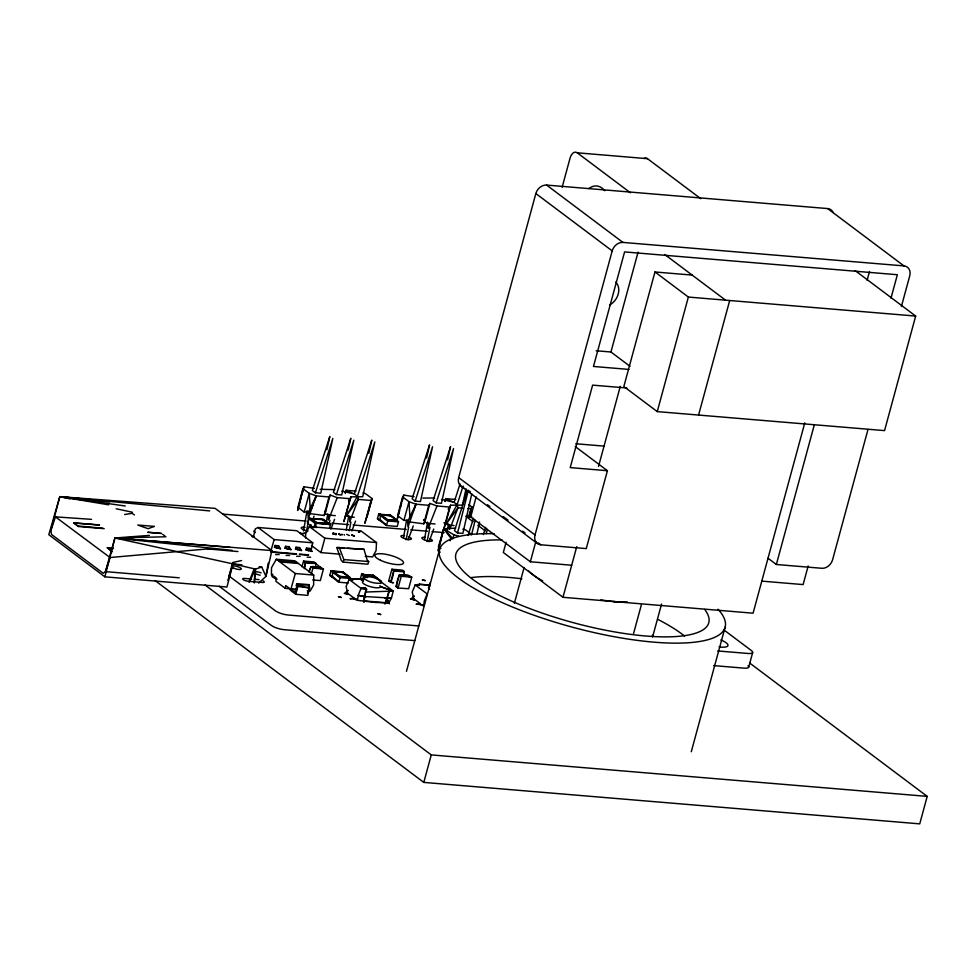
<?xml version="1.0" encoding="UTF-8"?>
<svg xmlns="http://www.w3.org/2000/svg" width="976" height="976" viewBox="0 0 976 976"><rect width="100%" height="100%" fill="white"/><g stroke="black" fill="none" stroke-linecap="round" stroke-linejoin="round"><path stroke-width="1.46" d="M295.496 589.248L285.334 588.394L275.891 581.306L276.208 578.475L271.401 574.718L271.523 567.678L276.306 559.26L294.85 560.81L313.723 575.059L313.625 584.978L310.222 590.968L307.245 590.724M389.363 591.114L390.144 589.907L393.243 591.09L391.425 598.154L388.704 602.948L375.272 602.448L357.509 600.362L353.885 598.935L354.105 598.105L348.139 593.628L344.272 593.298L347.92 594.457L348.139 593.628M345.748 515.56L349.872 516.853L349.725 521.843L358.241 499.395L357.423 496.296L374.821 441.933L362.718 496.735L350.835 496.857L343.869 521.513L350.835 496.857M449.485 528.931L449.594 525.198L445.483 523.892L443.592 529.858L449.704 507.044L450.558 505.202L462.441 505.08L466.04 488.781M384.947 598.215L391.425 598.154L364.268 596.482L363.914 602.29L365.963 589.297L364.658 588.723M305.561 537.983L305.744 533.518L309.368 526.589L360.998 530.92L376.516 542.546L376.089 550.513L372.637 556.918L365.244 556.296M331.45 576.67L332.389 576.279L332.682 570.972L331.023 570.826L329.778 575.413L338.843 582.221L348.237 583.001M379.115 519.976L380.067 519.586L380.359 514.291L378.688 514.145L377.444 518.72L386.508 525.539L397.256 526.43L398.501 521.855L397.086 520.781M254.285 582.733L255.065 569.203M315.834 564.97L315.931 563.335L314.04 561.944L303.573 561.066L301.974 566.824M404.174 573.168L404.271 571.521L402.38 570.13L391.901 569.252L388.704 580.769L392.852 582.818M337.245 497.638L330.144 495.064L328.973 496.943L316.248 495.881L308.282 518.537L307.879 513.339L324.093 515.487L325.106 513.791L328.875 515.096L328.448 519.988L337.245 497.638L349.969 498.699M436.967 505.971L429.867 503.396L428.708 505.287L415.971 504.226L408.005 526.881L407.602 521.684L423.816 523.819L424.828 522.123L428.598 523.441L428.183 528.321L436.967 505.971L449.704 507.044M254.333 582.721L255.541 569.106L261.727 567.032L265.972 576.377L258.701 583.075M335.829 534.055L335 533.726L335.939 533.811M396.207 586.491L399.391 574.888L408.419 575.389L411.75 577.17L408.676 588.723L398.208 588.028L396.207 586.491L398.208 588.028M285.334 588.394L285.651 585.563L290.872 589.345L296.826 589.846M366.561 590.09L366.598 589.455L364.085 597.41M357.509 600.362L358.18 595.384L361.047 588.406L364.804 587.808M389.278 592.054L389.351 591.175L384.873 604.022L386.996 598.386L389.387 603.827L386.789 599.264L388.851 591.212L393.243 591.09L381.323 582.135M328.497 524.344L322.385 519.317L310.722 518.72L317.017 523.014L328.497 524.344L322.385 519.317L310.722 518.72M268.193 563.152L265.972 576.377L271.901 550.586L215.086 508.35L59.792 496.662L48.8 534.714L104.883 576.84L226.957 587.027L233.032 563.896L241.914 564.823M303.499 530.956L307.05 510.643M326.521 521.099L327.79 513.84M346.248 530.114L348.786 515.596M403.478 537.837L406.516 520.428M424.475 539.594L427.512 522.184M447.496 529.736L448.509 523.941M303.573 561.066L305.403 562.444L304.378 567.751M391.901 569.252L393.743 570.643L390.632 582.379M306.403 531.493L308.941 518.622M329.095 524.673L329.937 520.379M349.237 530.712L350.933 522.136M406.126 539.826L408.663 526.967M427.122 541.582L429.952 527.296M290.872 589.345L295.289 573.522L276.306 559.26M311.002 550.915L312.759 542.815L296.826 530.724L258.042 527.491L255.297 528.833L253.37 537.3M429.989 583.819L430.27 582.513M326.862 449.79L329.827 436.565L312.381 490.489L315.431 492.782L320.726 493.234L332.828 438.431L315.431 492.782M340.148 554.197L320.945 552.599L324.849 538.227L309.368 526.589M348.188 450.07L350.823 438.322L333.377 492.246L336.427 494.539L341.722 494.991L353.824 440.188L336.427 494.539M368.855 453.303L371.807 440.078L354.373 494.002L357.423 496.296L346.578 515.621L358.241 499.395L370.965 500.456L372.234 498.651L364.853 523.27L370.965 500.456M426.597 458.122L429.55 444.897L412.104 498.834L415.166 501.127L420.449 501.566L432.551 446.764L415.166 501.127M447.594 459.879L450.546 446.654L433.1 500.59L436.162 502.884L441.445 503.323L453.547 448.521L436.162 502.884M471.762 493.856L462.868 533.433L457.573 532.981L454.523 530.688L467.406 490.55M476.959 533.738L479.606 522.014M455.682 528.162L443.714 528.772L439.383 546.414L438.468 546.719L440.847 548.5M272.731 574.169L272.084 576.706L276.672 579.268M457.573 532.981L468.236 490.757M471.53 534.811L475.214 520.245M486.231 533.713L487.329 529.346M337.171 580.964L338.843 582.221L340.319 576.706L332.682 570.972L331.023 570.826L340.087 577.633L350.823 578.536L349.408 577.475M384.837 524.283L386.508 525.539L387.997 520.025L380.359 514.291L378.688 514.145L387.753 520.952L398.501 521.855L389.436 515.035L390.156 515.584M104.883 576.84L114.912 537.996L149.352 535.397M366.988 517.317L371.819 498.614M468.944 517.024L471.969 506.995L469.139 517.036M215.171 549.098L207.705 548.915L109.995 557.528L105.445 571.631L103.261 573.315L51.533 534.458L50.837 530.627L59.792 496.662L209.694 510.912M324.093 515.487L328.973 496.943M342.954 572.619L332.316 571.363L339.038 576.23L349.737 577.28L343.088 572.143L332.316 571.363L338.892 576.743L349.737 577.28L343.088 572.143M373.686 575.511L380.335 580.647L373.686 575.511L362.913 574.73L366.207 577.414M390.632 515.938L379.981 514.669L386.703 519.549L397.415 520.586L390.754 515.462L379.981 514.669L386.569 520.062L397.415 520.586L390.754 515.462M423.816 523.819L428.708 505.287M314.333 488.378L304.134 486.78L302.865 488.586L297.9 507.3L304.17 512.083L310.356 511.485M414.056 496.723L403.857 495.113L402.588 496.918L397.622 515.645L403.905 520.415L408.846 519.94M309.526 570.167L311.051 566.702L312.845 566.544L320.079 567.202L323.422 568.984L320.348 580.537L312.686 580.037M458.72 536.105L453.889 534.811L443.714 528.772L437.882 550.647L440.249 552.184M325.106 513.791L330.144 495.064M424.828 522.123L429.867 503.396M468.407 517.353L471.554 506.959M104.2 528.663L78.556 526.515L73.773 522.916L99.454 524.929M107.421 547.646L112.081 551.696L107.421 547.646L113.448 548.183M228.909 576.316L232.666 562.518L241.548 560.553M274.5 547.304L275 545.474L278.55 545.767L280.49 548.78L274.5 547.304L276.867 547.499M278.55 545.767L278.062 547.597L280.49 548.78M285.004 548.183L285.492 546.353L289.055 546.645L290.982 549.659L285.004 548.183L287.371 548.378M289.055 546.645L288.554 548.475L290.982 549.659M304.17 512.083L309.27 493.368L302.865 488.586M295.496 549.061L295.996 547.219L299.547 547.524L301.486 550.537L295.496 549.061L297.863 549.256M299.547 547.524L299.046 549.354L301.486 550.537M310.014 518.195L308.648 518.549L307.403 523.124L313.613 527.784L315.736 522.489L328.961 523.6L330.559 524.515L329.62 527.955M306 549.939L306.488 548.097L310.051 548.402L311.978 551.416L306 549.939L308.367 550.135M316.212 522.843L314.858 523.209L308.648 518.549L310.49 518.549M310.051 548.402L309.551 550.232L311.978 551.416M316.029 527.674L315.736 522.489M308.648 518.549L324.361 519.854L323.239 519.293L330.559 524.515L314.858 523.209M311.368 573.876L312.942 568.093L311.051 566.702M329.449 523.953L330.559 524.515M334.792 533.689L336.159 533.701L334.817 533.591M338.001 581.037L332.389 576.279M339.489 576.645L340.319 576.706L339.489 576.645L340.087 577.633M342.478 572.265L341.759 571.729L350.823 578.536M362.645 580.476L360.376 578.78L361.62 574.193L373.088 575.633M362.047 580.037L362.999 579.646L363.292 574.339L361.62 574.193L366.159 577.597M385.666 524.344L380.067 519.586M387.167 519.952L387.997 520.025L387.167 519.952L387.753 520.952M380.713 581.367L380.018 580.842M403.905 520.415L409.005 501.701L402.588 496.918M414.056 599.984L414.275 599.154L410.408 598.837L414.056 599.984L412.226 591.956L415.251 584.978L419.277 584.307M414.275 599.154L420.241 603.632L420.022 604.461L423.645 605.889L424.316 600.923L427.183 593.933L415.251 584.978L419.509 585.368M445.483 523.892L450.558 505.202M463.722 487.353A9.858 7.857 -53.1 0 1 458.671 477.593L535.848 193.541A9.858 7.857 -53.1 0 1 546.609 185.074L827.636 208.571A9.858 7.857 -53.1 0 1 833.138 212.487M406.467 671.329L439.529 549.647M450.082 540.789L450.814 538.093L443.714 528.772L438.468 546.719M450.814 538.093L452.852 538.642L453.889 534.811M476.154 496.93L470.713 516.975L530.346 561.773L571.68 565.226M562.127 187.307L569.984 158.393A9.858 5.331 -85.2 0 1 577.243 152.805L647.503 158.685L700.744 198.665M749.69 663.046L927.2 796.379L919.734 823.866L423.791 782.398L431.258 754.912L205.119 585.039M506.093 542.302L503.323 552.501L562.969 597.3L753.082 613.196L804.785 422.876M514.376 603.314L524.112 567.52M575.206 446.52L607.414 470.713L586.259 548.597L540.789 544.791A9.858 7.857 -53.1 0 1 535.019 534.933L612.196 250.881A9.858 7.857 -53.1 0 1 622.944 242.414L903.983 265.911A9.858 7.857 -53.1 0 1 909.754 275.769L901.397 306.513M530.346 561.773L535.8 541.729M630.032 366.329L610.939 351.994L638.072 252.137M562.969 597.3L576.743 546.621M598.495 466.516L620.285 386.337M692.167 275.086L654.969 271.975L623.847 386.52L657.251 411.604L884.549 430.611L915.671 316.065L855.171 270.62M657.251 411.604L688.361 297.058L654.969 271.975M633.558 633.57L641.33 604.937M698.572 415.056L729.694 300.523M661.557 604.046L652.602 636.974A29.585 8.003 15.2 0 0 652.346 635.242M691.276 751.752L725.144 627.129M867.981 429.501L832.577 559.821A9.858 7.857 -53.1 0 1 821.829 568.288L776.359 564.494L814.338 424.731M748.69 667.206L752.679 652.541M867.115 280.307L869.506 271.487M808.177 565.97L803.114 584.587L761.792 581.123M890.978 298.217L897.359 274.732L624.591 251.918L593.469 366.464L628.898 369.416M295.704 594.299L298.119 585.49L296.911 583.648L296.143 585.637L296.789 586.308L309.563 588.016L307.794 595.384L295.704 594.299L290.177 590.065L295.228 591.993L296.789 586.308M398.11 587.845L401.27 576.291L399.391 574.888M301.059 497.943L297.595 510.509L303.28 488.622M301.828 495.149L304.134 486.78M345.345 493.087L346.126 490.294L356.02 491.123M399.623 510.472L397.317 518.854L403.003 496.955M400.392 507.679L401.551 503.494M402.319 500.7L403.857 495.113M445.08 501.42L445.849 498.626L455.743 499.456M345.333 493.087L346.126 490.294L354.373 494.002L341.807 491.074M445.056 501.432L445.849 498.626L454.096 502.347L457.146 504.641L457.964 507.727L449.985 528.785M258.042 527.491L274.146 539.582L270.694 551.684L296.472 553.831M338.574 533.957L339.38 534.226L338.757 534.067M368.684 561.542L367.903 564.189L343.162 562.127L341.307 560.48L336.793 547.536L363.975 549.329L367.232 560.261L368.684 561.542L343.906 559.602L339.16 547.231M343.162 562.127L343.906 559.602M227.847 580.452L233.032 563.896L255.541 569.106L249.27 582.184M463.1 486.036L457.146 504.641L446.3 523.966L457.964 507.727L462.209 508.081M468.029 535.495L473.543 518.293M483.364 534.567L485.658 527.394M460.062 483.889L454.096 502.347L441.53 499.419M352.739 579.756L353.3 578.841M50.837 530.627L55.449 516.865L91.561 519.354M309.892 527.418L310.941 524.6M313.028 518.964L314.077 516.145M330.888 529.175L334.548 519.317M351.885 530.932L355.545 521.074M408.053 539.984L413.275 525.893M429.037 541.741L433.747 529.065M311.429 508.642L313.04 504.385M314.101 501.554L316.248 495.881L309.27 493.368L310.27 509.972M413.836 509.887L415.971 504.226L409.005 501.701L409.993 518.305M249.026 581.757L254.114 569.032M307.428 592.993L309.563 588.016L309.099 584.661L296.911 583.648M353.141 578.768L363.743 579.646L353.336 578.756L349.115 579.439L346.102 586.43L347.92 594.457M365.927 589.028L361.047 588.406L349.115 579.439L353.031 579.72L353.239 578.914M307.879 513.339L316.248 495.881M407.602 521.684L415.971 504.226M388.875 591.163L393.243 591.09L380.494 586.625L389.924 589.919M324.715 511.997L325.313 511.534M423.938 520.306L425.036 519.866M332.889 533.762L333.853 534.25L332.95 534.067M348.7 500.737L350.591 498.492M448.423 509.069L450.314 506.825M348.481 500.822L350.445 498.553M448.204 509.155L450.168 506.886M347.724 590.456L346.004 592.371L348.042 590.529M413.848 595.982L412.14 597.898L414.178 596.055M342.222 534.958L341.405 534.628L341.966 534.25M424.67 519.537L423.596 520.403L424.67 519.537L425.158 520.293M344.089 534.519L344.455 535.141M340.38 534.897L339.38 534.458L340.6 534.787M306.586 532.079L301.828 534.153L300.291 533.177L303.939 533.64M353.946 535.702L351.592 534.885L352.409 535.324M124.672 514.498L132.053 513.352L134.444 514.962M354.105 598.105L349.994 598.703L356.46 599.166L353.885 598.935M420.241 603.632L416.13 604.229L422.596 604.693M419.168 585.246L415.251 584.978M419.473 584.282L429.879 585.161L419.46 584.319M365.475 592.054L388.851 591.212M165.944 536.776L114.912 537.996L105.445 571.631L179.23 577.804M364.512 596.665L358.18 595.384L366.183 596.641M334.902 489.635L320.165 489.293M422.803 498.089L434.625 497.967M279.112 560.822L296.582 562.286M280.551 561.993L298.131 563.457M363.975 549.329L347.261 548.268M275.647 554.551L279.148 554.575M286.139 555.429L289.652 555.454M296.643 556.308L300.144 556.332M307.135 557.186L310.649 557.211M396.268 586.625L397.33 586.649M315.931 563.335L305.403 562.444M404.271 571.521L393.743 570.643M352.69 579.732L349.115 579.439M324.544 512.119L325.606 511.558M424.267 520.464L425.341 519.891M336.793 547.536L344.272 548.061M328.57 523.831L317.017 523.014L310.905 518.244M615.905 601.728L613.379 601.521M271.901 550.586L114.912 537.996L233.032 563.896M229.714 547.304L114.912 537.996L232.117 550.354M688.361 297.058L915.671 316.065M596.19 350.762L610.939 351.994M626.848 387.997L592.627 385.13L570.216 467.602L607.414 470.713M575.779 443.751L604.046 446.105M467.87 508.557L470.688 508.801M471.811 516.755L465.784 516.255L472.994 521.672M378.688 514.145L390.278 515.121M328.875 515.096L335.341 515.645M349.872 516.853L354.312 517.231M428.598 523.441L435.064 523.978M449.594 525.198L454.035 525.564M222.626 514.084L306.086 521.062M331.877 523.221L348.566 524.612M353.117 525.003L406.223 529.443M410.774 529.822L427.464 531.212M432.014 531.591L444.153 532.615M334.085 533.274L332.804 533.164L334.292 534.287M349.384 535.543L346.7 534.323M324.849 538.227L376.516 542.546M99.418 525.064L73.773 522.916L78.556 526.515M274.146 539.582L312.759 542.815M147.949 532.323L161.528 533.457L147.974 532.249M299.51 554.087L308.611 554.844M271.157 552.123L296.533 554.246M299.425 554.49L308.355 555.234M107.299 548.109L113.326 548.61M401.27 576.291L411.75 577.17M331.023 570.826L342.6 571.802M295.289 573.522L313.723 575.059M390.571 582.257L388.704 580.769M251.576 579.012L244.561 578.426A3.941 1.074 15.2 0 0 243.158 579.573A3.941 1.074 15.2 0 0 248.38 581.293L262.422 582.465A3.941 1.074 15.2 0 0 263.069 580.854M254.394 579.244L258.603 579.598A3.941 1.074 15.2 0 1 259.079 579.646M361.047 588.406L364.548 588.699M363.45 600.85L388.704 602.948M418.753 625.958L288.262 615.039A9.736 2.635 15.2 0 1 275.391 610.817L229.25 576.157M717.653 650.943L748.006 653.481A9.736 2.635 15.2 0 0 751.459 650.626L723.521 629.642M414.776 640.61L284.284 629.703A9.736 2.635 15.2 0 1 271.413 625.482L219.185 586.259M713.676 665.608L744.017 668.145A9.736 2.635 15.2 0 0 748.031 665.766M431.258 754.912L927.2 796.379M312.942 568.093L323.422 568.984M207.705 548.915L237.937 551.55M78.678 526.064L102.785 528.211M443.848 522.794L446.874 523.075M373.21 575.169L372.368 575.096L381.433 581.903L380.847 580.903M361.62 574.193L363.292 574.339L367.647 577.621M109.544 501.993L59.792 496.662L70.174 498.895M364.377 587.747L365.146 587.869M373.564 575.986L362.913 574.73L366.281 577.17M252.015 536.568L254.285 536.849M259.14 566.702L261.727 567.032M320.933 568.91A22.058 11.944 -85.2 0 1 321.311 568.044L315.516 563.408A22.058 5.966 15.2 0 1 305.927 562.615L305.39 563.03A22.058 11.944 -85.2 0 1 304.317 568.63M125.294 506.007L59.792 496.662L108.641 504.812M339.392 533.86L339.685 533.933M116.168 508.752L132.48 512.254M364.987 587.833L366.5 588.979M462.795 529.126L465.54 529.858L470.286 533.421M363.011 492.856L365.78 493.856L372.234 498.651M377.444 518.72L379.945 520.049M360.376 578.78L362.877 580.098M329.778 575.413L332.267 576.731M321.238 567.654L321.019 567.544A22.058 5.966 15.2 0 0 311.429 566.739L310.893 567.166A22.058 11.944 -85.2 0 0 309.087 572.204M468.736 504.592L471.969 506.995M55.449 516.865L109.995 557.528M460.928 486.109L537.276 543.449M311.405 545.438L320.945 552.599M827.636 208.571L903.983 265.911M577.243 152.805L630.484 192.797M664.729 254.48L725.558 300.169M546.609 185.074L622.944 242.414M535.848 193.541L612.196 250.881M768.014 558.223L776.359 564.494M458.671 477.593L535.019 534.933M468.09 490.184L470.505 492.002M487.475 504.751L489.903 506.568M503.226 516.572L508.081 520.22M522.611 531.139L525.039 532.957M538.374 542.973L540.789 544.791M477.801 525.283L485.34 530.944M333.194 533.201L334.866 534.458M162.724 534.36L165.127 536.153M155.086 580.574L423.791 782.398M366.012 588.272L366.549 589.126M274.293 576.438L276.94 579.049M253.748 531.078L255.175 532.579M443.714 528.772L452.852 538.642M315.675 563.469L315.809 563.908A22.058 11.944 -85.2 0 1 315.663 564.958M306.488 548.097L308.379 550.854M295.996 547.219L297.875 549.976M285.492 546.353L287.383 549.098M275 545.474L276.891 548.219M324.935 511.192L325.435 511.961M588.784 188.624A32.062 17.348 -85.2 0 1 604.803 190.747M643.94 158.478A9.858 5.331 -85.2 0 1 647.503 158.685M615.746 282.064A14.799 11.785 -53.1 0 1 609.5 305.073M627.422 601.972A61.659 16.69 15.2 0 1 600.887 599.85M542.656 580.866A61.659 16.69 15.2 0 1 528.614 570.936M397.378 586.466A22.07 5.966 15.2 0 0 396.634 586.478L396.341 585.99A22.07 11.944 -85.2 0 1 399.233 575.364L399.77 574.937A22.07 5.966 15.2 0 1 409.359 575.742L409.639 576.23A22.07 11.944 -85.2 0 0 409.261 577.097M393.548 582.721A22.058 5.966 15.2 0 1 391.132 582.355L390.839 581.855A22.058 11.944 -85.2 0 0 393.731 571.228L394.267 570.801A22.058 5.966 15.2 0 0 403.857 571.607L404.149 571.96A22.058 11.944 -85.2 0 1 404.003 573.144M429.708 589.223A9.37 2.538 15.2 0 1 429.708 586.6M379.957 585.588A9.37 2.538 15.2 0 1 370.636 586.759A9.37 2.538 15.2 0 1 363.584 581.074M430.074 538.764A5.429 1.464 15.2 0 1 430.819 541.29A5.429 1.464 15.2 0 1 422.742 539.02A5.429 1.464 15.2 0 1 425.17 537.386M408.444 536.739A5.429 1.464 15.2 0 1 410.079 539.521A5.429 1.464 15.2 0 1 401.758 537.264A5.429 1.464 15.2 0 1 404.515 535.678M308.038 531.042A5.429 1.464 15.2 0 1 301.364 528.345A5.429 1.464 15.2 0 1 305.146 527.394M260.214 575.218A4.941 1.33 15.2 0 1 254.285 572.387M255.2 571.814A4.941 1.33 15.2 0 1 261.153 572.875M720.861 639.927A14.799 4.002 15.2 0 1 727.974 645.575A14.799 4.002 15.2 0 1 719.056 646.893M718.055 609.207A147.974 40.04 15.2 0 1 642.94 641.061A147.974 40.04 15.2 0 1 460.294 579.463A147.974 40.04 15.2 0 1 494.161 533.701M471.079 577.621A131.04 35.465 15.2 0 1 521.879 578.78M658.397 619.662A131.04 35.465 15.2 0 1 684.603 636.084M704.696 609.427A131.04 35.465 15.2 0 1 632.338 634.583A131.04 35.465 15.2 0 1 473.946 580.256A131.04 35.465 15.2 0 1 502.018 539.911M338.489 596.714L341.393 597.507L338.513 596.665M377.98 613.77L380.884 614.563L377.993 613.745M422.401 579.866L425.304 580.659L422.437 579.817M364.133 576.987L363.853 578.292C368.513 582.294 375.016 583.636 381.043 583.209L381.409 581.586C376.687 577.829 370.111 575.962 364.133 576.987M334.658 533.701L335.756 534.531L334.622 533.787M309.099 584.661L308.318 586.661L309.563 588.016L298.119 585.49L309.099 584.661M358.668 531.432L359.51 532.066L358.497 532.152L360.132 531.554L358.668 531.432M353.971 535.934L353.885 535.909M354.386 535.983L353.044 535.958L354.349 536.092M154.354 526.406L148.071 528.699L137.762 525.015L154.354 526.406M336.134 534.555L334.975 533.823L336.134 534.555M380.42 560.224A14.799 4.002 15.2 0 0 403.417 563.298A14.799 4.002 15.2 0 0 383.885 553.99A14.799 4.002 15.2 0 0 380.42 560.224M233.618 568.081A4.941 1.33 15.2 0 0 241.292 569.106A4.941 1.33 15.2 0 0 234.765 565.995A4.941 1.33 15.2 0 0 233.618 568.081"/></g></svg>
